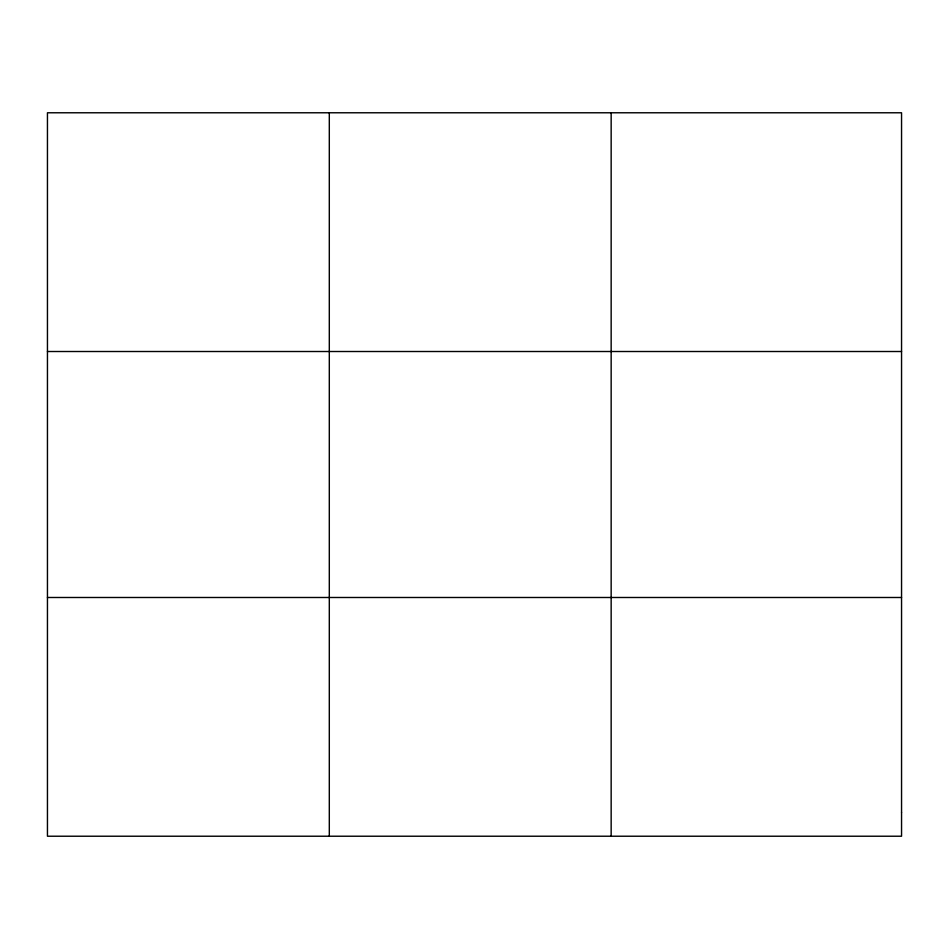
<?xml version="1.0" encoding="UTF-8"?>
<svg xmlns="http://www.w3.org/2000/svg" width="949" height="949" viewBox="0 0 949 949"><rect width="100%" height="100%" fill="white"/><g stroke="black" fill="none" stroke-linecap="round" stroke-linejoin="round"><path stroke-width="1.42" d="M329.303 112.777L329.303 836.223M611.156 112.777L611.156 836.223M47.45 351.51L901.55 351.51M47.45 597.49L901.55 597.49M901.55 812.356L901.55 836.223L47.45 836.223L47.45 112.777L901.55 112.777L901.55 812.356"/></g></svg>
